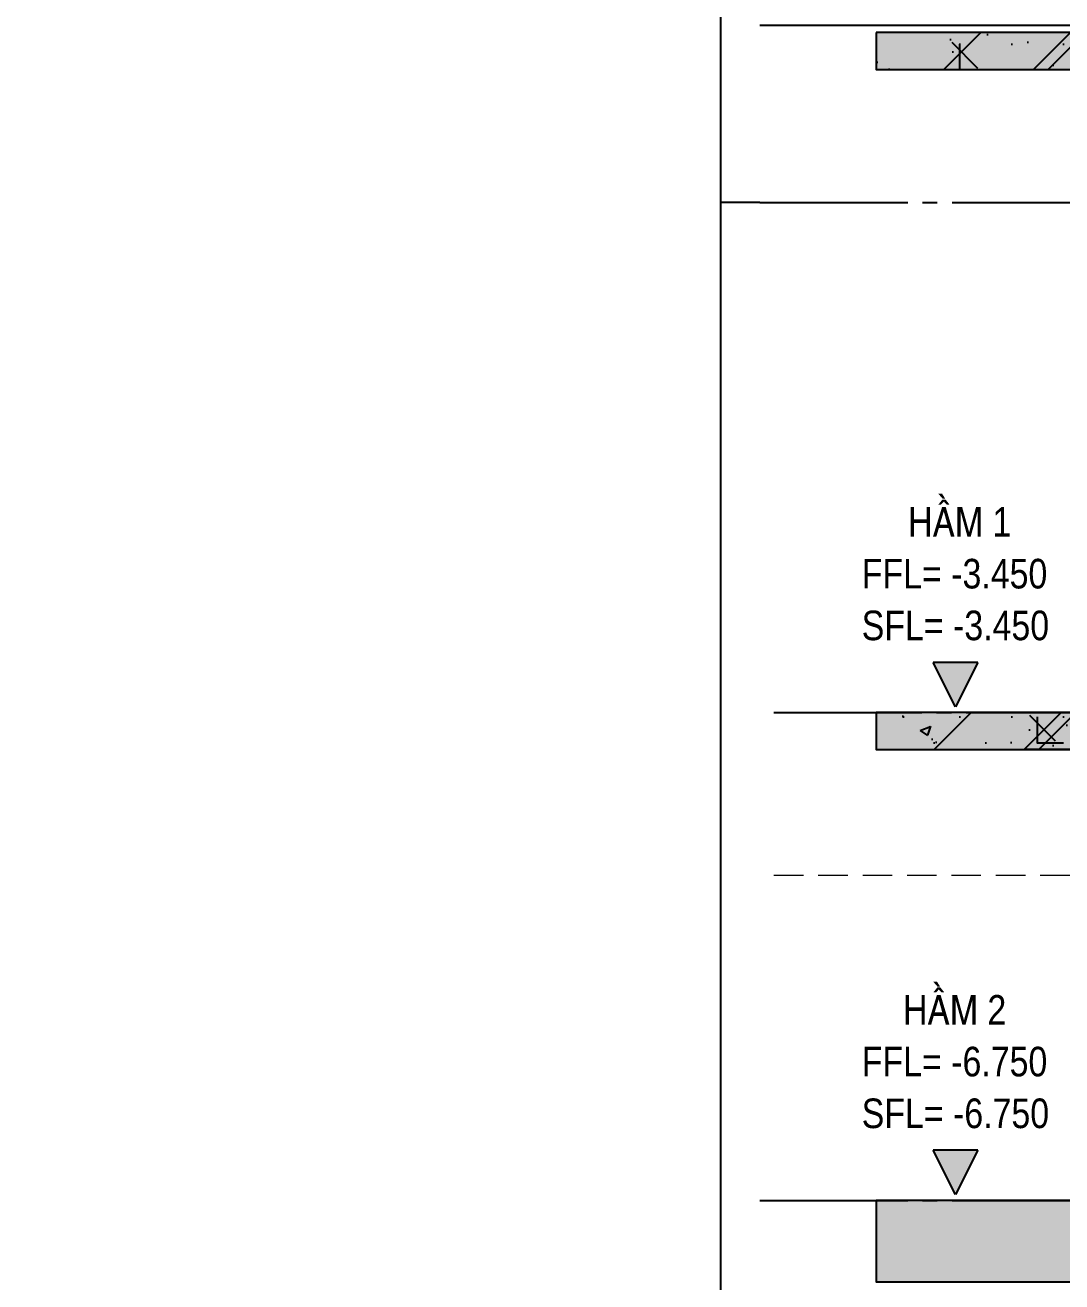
# Model space of a CAD drawing. Header units: millimetres. Extents: x -3021235 to -2791292, y 574414 to 656108.
# Drawn here: x -2869245 to -2862235, y 577605 to 586105 of the extents above; entities that cross this region are included whole.
import ezdxf
from ezdxf.enums import TextEntityAlignment as Align
from ezdxf.xclip import XClip

# ---------------------------------------------------------------- set-up
doc = ezdxf.new("R2010")
doc.units = ezdxf.units.MM
doc.header["$LTSCALE"] = 100
doc.header["$MEASUREMENT"] = 0
for name, pattern in [('Grid level_tw b$0$Center101', [13, 10, -1, 1, -1]), ('Grid level_tw b$0$Grid A-F$0$Center101', [13, 10, -1, 1, -1]), ('Grid level_tw b$0$Hidden21', [3, 2, -1])]:
    doc.linetypes.add(name, pattern=pattern)
doc.layers.get('0').update_dxf_attribs({"lineweight": 9})
for name, color, linetype in [('Concrete Hatch', 218, 'Continuous'), ('Concrete Line', 6, 'Continuous'), ('Concrete Solid', 216, 'Continuous'), ('Dim 100', 14, 'Continuous'), ('Floor', 3, 'Continuous'), ('Grid level_tw b$0$Basement Grid Line', 250, 'Grid level_tw b$0$Center101'), ('Grid level_tw b$0$Grid Line', 251, 'Grid level_tw b$0$Grid A-F$0$Center101'), ('Level', 94, 'Continuous'), ('Net cat Betong', 6, 'Continuous')]:
    doc.layers.add(name, color=color, linetype=linetype)
doc.layers.add('Grid level_tw b$0$Basement CH', color=252, linetype='Grid level_tw b$0$Hidden21', lineweight=9)
doc.styles.add('VNI-HelveC', font='VHELVCN_0.TTF')

# ---------------------------------------------------------------- blocks, each defined once
blk = doc.blocks.new('Text ES3')
at = {"linetype": 'ByBlock', "lineweight": -2}
blk.add_hatch(color=0, dxfattribs=at).paths.add_polyline_path([(1.5, 3), (-1.5, 3), (0, -8.881784197001252e-16)])
at = {"color": 0, "linetype": 'ByBlock', "lineweight": -2}
for p, q in [((-1.5, 3), (1.5, 3)), ((-1.5, 3), (0, 0)), ((0, 0), (1.5, 3))]:
    blk.add_line(p, q, dxfattribs=at)
at = {"color": 0, "linetype": 'ByBlock', "lineweight": -2, "style": 'VNI-HelveC'}
for tag, p in [('TEXT1', (0, 12.5)), ('TEXT2', (0, 9)), ('TEXT3', (0, 5.5))]:
    blk.add_attdef(tag, text='', height=2, dxfattribs=at).set_placement(p, align=Align.MIDDLE_CENTER)
blk = doc.blocks.new('Grid level_tw b')
at = {"layer": 'Grid level_tw b$0$Basement CH'}
blk.add_line((-48392.10243123888, -4549.999999999982), (127204.581540275, -4549.999999999993), dxfattribs=at)
at = {"layer": 'Grid level_tw b$0$Basement Grid Line'}
for p, q in [((-48392.10243123888, -3449.999999999982), (127204.581540275, -3449.999999999993)), ((-48487.32671347355, -6749.999999999982), (127204.581540275, -6749.999999999993))]:
    blk.add_line(p, q, dxfattribs=at)
at = {"layer": 'Grid level_tw b$0$Grid Line'}
for p, q in [((-48487.32671347362, 1200.000000000015), (127204.581540275, 1200.000000000004)), ((-48487.32671347355, 1.818989403545856e-11), (127204.581540275, 7.048583938740194e-12))]:
    blk.add_line(p, q, dxfattribs=at)
at = {"layer": 'Grid level_tw b$0$Grid Line', "color": 1}
for p, q in [((-48487.32671347355, 1.818989403545856e-11), (127204.581540275, 7.048583938740194e-12)), ((-48487.32671347362, 1.455191522836685e-11), (127204.581540275, 3.637978807091713e-12))]:
    blk.add_line(p, q, dxfattribs=at)
blk.add_lwpolyline([(-48487.32671347348, 3.637978807091713e-12), (-52714.44677286735, 4.34272492977142e-12), (-53455.21505453213, -707.7548398420574)], dxfattribs=at)
blk = doc.blocks.new('*U1120')
at = {"layer": 'Concrete Hatch'}
h = blk.add_hatch(dxfattribs=at)
h.set_pattern_fill('CONCRETE', color=256, scale=100, style=0, pattern_type=2)
h.set_pattern_definition([(45, (13650, -499.9999999999998), (-353.5533905932737, 353.5533905932738), []), (45, (13650, -399.9999999999998), (-707.1067811865474, 707.1067811865476), []), (49.99999999999999, (13650, -499.9999999999998), (717.2601826007534, -62.75213498259511), [75, -825]), (355, (13650, -499.9999999999998), (-138.751333613, 752.1921337000118), [60, -660]), (100.4514, (13709.77168, -505.2293399999998), (578.5093817140216, 689.4395420609536), [63.74019000000001, -701.142112]), (46.18420000000002, (13650, -299.9999999999998), (1067.241048625644, -165.5190143290181), [112.5, -1237.499999999999]), (96.6356, (13738.936745, -313.7933069999998), (934.6627055487033, 974.1178709004417), [95.610288, -1051.713]), (351.1842, (13650, -299.9999999999998), (934.6619451336272, 974.1186009253246), [90, -990]), (21, (13750, -349.9999999999998), (596.9070521184617, -402.6188906653388), [75, -825]), (326.0000000000001, (13750, -349.9999999999998), (243.3153319215817, 725.150045046853), [60, -660]), (71.4514, (13799.742233, -383.5516059999998), (840.22262858149, 322.5304967099524), [63.74019000000001, -701.142112]), (37.50000000000001, (13650, -499.9999999999998), (12.15985531729067, 332.8938538313115), [0, -652, 0, -670, 0, -662.5]), (7.499999999999999, (13650, -499.9999999999998), (263.0695374421486, 394.4117118823602), [0, -382, 0, -637, 0, -252.5]), (327.5, (13427, -499.9999999999998), (533.8224361724091, -22.5548717343798), [0, -250, 0, -780, 0, -1035]), (317.5, (13327, -499.9999999999998), (583.1861693423863, 100.1049823323176), [0, -325, 0, -518, 0, -735]), (0, (14000, -149.9999999999998), (0, 1750), [175, -1575]), (0, (14525, 200.0000000000002), (0, 1750), [175, -1575]), (0, (14175, 900), (0, 1750), [175, -700, 175, -700]), (90, (14000, -149.9999999999998), (-1750, 1.071565949253934e-13), [175, -1575]), (90, (14175, 900), (-1750, 1.071565949253934e-13), [175, -1575]), (90, (14700, 200.0000000000002), (-1750, 1.071565949253934e-13), [175, -1575]), (90, (15050, 725), (-1750, 1.071565949253934e-13), [175, -1575]), (135, (14175, -149.9999999999998), (-1750.03271489421, 1.77635683940025e-13), [247.52, -2227.4]), (135, (14350, 900), (-1750.03271489421, 1.77635683940025e-13), [247.52, -2227.4]), (45, (14525, 200.0000000000002), (1.77635683940025e-13, 1750.03271489421), [247.52, -494.97, 247.52, -1484.91]), (0, (13300, -499.9999999999998), (175, 175), [-350, 0])])
h.paths.add_polyline_path([(-150, 50), (-150, -499.9999999999998), (13850, -499.9999999999999), (13850, 50)])
at = {"layer": 'Concrete Solid'}
blk.add_hatch(color=256, dxfattribs=at).paths.add_polyline_path([(-150, 50), (-150, -499.9999999999998), (13850, -499.9999999999999), (13850, 50)])
at = {"layer": 'Concrete Line'}
blk.add_lwpolyline([(-150, 50), (-150, -499.9999999999998), (13850, -499.9999999999999), (13850, 50)], close=True, dxfattribs=at)
blk = doc.blocks.new('*U571')
at = {"layer": 'Concrete Hatch'}
h = blk.add_hatch(dxfattribs=at)
h.set_pattern_fill('CONCRETE', color=256, scale=100, style=0, pattern_type=2)
h.set_pattern_definition([(45, (-1500, -99.99999999999986), (-353.5533905932737, 353.5533905932738), []), (45, (-1500, 1.4210854715202e-13), (-707.1067811865474, 707.1067811865476), []), (49.99999999999999, (-1500, -99.99999999999986), (717.2601826007534, -62.75213498259511), [75, -825]), (355, (-1500, -99.99999999999986), (-138.751333613, 752.1921337000118), [60, -660]), (100.4514, (-1440.228320000002, -105.2293399999999), (578.5093817140216, 689.4395420609536), [63.74019000000001, -701.142112]), (46.18420000000001, (-1500, 100.0000000000001), (1067.241048625644, -165.5190143290181), [112.5, -1237.5]), (96.6356, (-1411.063255000001, 86.20669300000014), (934.6627055487033, 974.1178709004417), [95.610288, -1051.713]), (351.1842, (-1500, 100.0000000000001), (934.6619451336272, 974.1186009253246), [90, -990]), (21, (-1400, 50.00000000000014), (596.9070521184617, -402.6188906653388), [75, -825]), (326.0000000000001, (-1400, 50.00000000000014), (243.3153319215817, 725.150045046853), [60, -660]), (71.4514, (-1350.257767000003, 16.44839400000014), (840.22262858149, 322.5304967099524), [63.74019000000001, -701.142112]), (37.50000000000001, (-1500, -99.99999999999986), (12.15985531729067, 332.8938538313115), [0, -652, 0, -670, 0, -662.5]), (7.499999999999999, (-1500, -99.99999999999986), (263.0695374421486, 394.4117118823602), [0, -382, 0, -637, 0, -252.5]), (327.5, (-1723, -99.99999999999986), (533.8224361724091, -22.5548717343798), [0, -250, 0, -780, 0, -1035]), (317.5, (-1823, -99.99999999999986), (583.1861693423863, 100.1049823323176), [0, -325, 0, -518, 0, -735]), (0, (-1150, 250.0000000000001), (0, 1750), [175, -1575]), (0, (-625, 600.0000000000001), (0, 1750), [175, -1575]), (0, (-975, 1300), (0, 1750), [175, -700, 175, -700]), (90, (-1150, 250.0000000000001), (-1750, 1.071565949253934e-13), [175, -1575]), (90, (-975, 1300), (-1750, 1.071565949253934e-13), [175, -1575]), (90, (-450, 600.0000000000001), (-1750, 1.071565949253934e-13), [175, -1575]), (90, (-100, 1125), (-1750, 1.071565949253934e-13), [175, -1575]), (135, (-975, 250.0000000000001), (-1750.03271489421, 1.77635683940025e-13), [247.52, -2227.4]), (135, (-800, 1300), (-1750.03271489421, 1.77635683940025e-13), [247.52, -2227.4]), (45, (-625, 600.0000000000001), (1.77635683940025e-13, 1750.03271489421), [247.52, -494.97, 247.52, -1484.91]), (0, (-1850, -99.99999999999986), (175, 175), [-350, 0])])
h.paths.add_polyline_path([(-1500, 100), (-1500, -149.9999999999999), (50, -150), (50, 100)])
at = {"layer": 'Concrete Solid'}
blk.add_hatch(color=256, dxfattribs=at).paths.add_polyline_path([(-1500, 100), (-1500, -149.9999999999999), (50, -150), (50, 100)])
at = {"layer": 'Concrete Line'}
blk.add_lwpolyline([(-1500, 100), (-1500, -149.9999999999999), (50, -150), (50, 100)], close=True, dxfattribs=at)
blk = doc.blocks.new('*U572')
at = {"layer": 'Concrete Hatch'}
h = blk.add_hatch(dxfattribs=at)
h.set_pattern_fill('CONCRETE', color=256, scale=100, style=0, pattern_type=2)
h.set_pattern_definition([(45, (-7450, -99.99999999999991), (-353.5533905932737, 353.5533905932738), []), (45, (-7450, 8.526512829121202e-14), (-707.1067811865474, 707.1067811865476), []), (49.99999999999999, (-7450, -99.99999999999991), (717.2601826007534, -62.75213498259511), [75, -825]), (355, (-7450, -99.99999999999991), (-138.751333613, 752.1921337000118), [60, -660]), (100.4514, (-7390.22832, -105.2293399999999), (578.5093817140216, 689.4395420609536), [63.74019000000001, -701.142112]), (46.18420000000001, (-7450, 100.0000000000001), (1067.241048625644, -165.5190143290181), [112.5, -1237.5]), (96.6356, (-7361.063254999999, 86.20669300000009), (934.6627055487033, 974.1178709004417), [95.610288, -1051.713]), (351.1842, (-7450, 100.0000000000001), (934.6619451336272, 974.1186009253246), [90, -990]), (21, (-7350, 50.00000000000009), (596.9070521184617, -402.6188906653388), [75, -825]), (326.0000000000001, (-7350, 50.00000000000009), (243.3153319215817, 725.150045046853), [60, -660]), (71.4514, (-7300.257766999999, 16.44839400000008), (840.22262858149, 322.5304967099524), [63.74019000000001, -701.142112]), (37.50000000000001, (-7450, -99.99999999999991), (12.15985531729067, 332.8938538313115), [0, -652, 0, -670, 0, -662.5]), (7.499999999999999, (-7450, -99.99999999999991), (263.0695374421486, 394.4117118823602), [0, -382, 0, -637, 0, -252.5]), (327.5, (-7673, -99.99999999999991), (533.8224361724091, -22.5548717343798), [0, -250, 0, -780, 0, -1035]), (317.5, (-7773, -99.99999999999991), (583.1861693423863, 100.1049823323176), [0, -325, 0, -518, 0, -735]), (0, (-7100, 250.0000000000001), (0, 1750), [175, -1575]), (0, (-6575, 600.0000000000001), (0, 1750), [175, -1575]), (0, (-6925, 1300), (0, 1750), [175, -700, 175, -700]), (90, (-7100, 250.0000000000001), (-1750, 1.071565949253934e-13), [175, -1575]), (90, (-6925, 1300), (-1750, 1.071565949253934e-13), [175, -1575]), (90, (-6400, 600.0000000000001), (-1750, 1.071565949253934e-13), [175, -1575]), (90, (-6050, 1125), (-1750, 1.071565949253934e-13), [175, -1575]), (135, (-6925, 250.0000000000001), (-1750.03271489421, 1.77635683940025e-13), [247.52, -2227.4]), (135, (-6750, 1300), (-1750.03271489421, 1.77635683940025e-13), [247.52, -2227.4]), (45, (-6575, 600.0000000000001), (1.77635683940025e-13, 1750.03271489421), [247.52, -494.97, 247.52, -1484.91]), (0, (-7800, -99.99999999999991), (175, 175), [-350, 0])])
h.paths.add_polyline_path([(-7450, 100), (-7450, -149.9999999999999), (50, -150), (50, 100)])
at = {"layer": 'Concrete Solid'}
blk.add_hatch(color=256, dxfattribs=at).paths.add_polyline_path([(-7450, 100), (-7450, -149.9999999999999), (50, -150), (50, 100)])
at = {"layer": 'Concrete Line'}
blk.add_lwpolyline([(-7450, 100), (-7450, -149.9999999999999), (50, -150), (50, 100)], close=True, dxfattribs=at)

msp = doc.modelspace()

# ---------------------------------------------------------------- linework, layer by layer
at = {"layer": 'Concrete Line'}
for p, q in [((-2861940.092880187, 581454.8953719866), (-2862485.787156768, 581454.895372995)), ((-2861940.092880544, 581204.895372225), (-2862485.787156768, 581204.8953731913))]:
    msp.add_line(p, q, dxfattribs=at)
at = {"layer": 'Floor'}
msp.add_lwpolyline([(-2863490.092880187, 586104.8953719866), (-2855940.092859641, 586104.8953719866), (-2855940.092859641, 585904.8953719866), (-2854190.092859641, 585904.8953719866)], dxfattribs=at)

# ---------------------------------------------------------------- block references
for name, p in [('*U572', (-2856040.092859641, 585954.8953719866)), ('*U571', (-2861990.092880187, 581354.8953719866))]:
    msp.add_blockref(name, p)
at = {"layer": 'Dim 100'}
ref = msp.add_blockref('Grid level_tw b', (-2815789.905228721, 584904.8953719866), dxfattribs=at)
XClip(ref).set_block_clipping_path([(-48754.29189209305, -7749.999999999978), (-27951.02103835449, 1728.315570317718)])
at = {"layer": 'Level'}
ref = msp.add_blockref('Text ES3', (-2862954.457866981, 581494.8953684103), dxfattribs=dict(at, xscale=-100, yscale=100, zscale=99.99999999999999, rotation=359.9999999985955))
ref.add_attrib('TEXT1', 'HAÀM 1', dxfattribs={"layer": '0', "color": 0, "linetype": 'ByBlock', "lineweight": -2, "height": 200, "style": 'VNI-HelveC'}).set_placement((-2862925.657868817, 582744.8953598272), align=Align.MIDDLE_CENTER)
ref.add_attrib('TEXT2', 'FFL= -3.450', dxfattribs={"layer": '0', "color": 0, "linetype": 'ByBlock', "lineweight": -2, "height": 200, "style": 'VNI-HelveC'}).set_placement((-2862960.857868745, 582394.8953581583), align=Align.MIDDLE_CENTER)
ref.add_attrib('TEXT3', 'SFL= -3.450', dxfattribs={"layer": '0', "color": 0, "linetype": 'ByBlock', "lineweight": -2, "height": 200, "style": 'VNI-HelveC'}).set_placement((-2862954.991201951, 582044.8953569662), align=Align.MIDDLE_CENTER)
ref = msp.add_blockref('Text ES3', (-2862954.457866861, 578194.8953686487), dxfattribs=dict(at, xscale=-100, yscale=100, zscale=99.99999999999999, rotation=359.9999999985955))
ref.add_attrib('TEXT1', 'HAÀM 2', dxfattribs={"layer": '0', "color": 0, "linetype": 'ByBlock', "lineweight": -2, "height": 200, "style": 'VNI-HelveC'}).set_placement((-2862960.324535205, 579444.8953624498), align=Align.MIDDLE_CENTER)
ref.add_attrib('TEXT2', 'FFL= -6.750', dxfattribs={"layer": '0', "color": 0, "linetype": 'ByBlock', "lineweight": -2, "height": 200, "style": 'VNI-HelveC'}).set_placement((-2862960.857868745, 579094.8953579199), align=Align.MIDDLE_CENTER)
ref.add_attrib('TEXT3', 'SFL= -6.750', dxfattribs={"layer": '0', "color": 0, "linetype": 'ByBlock', "lineweight": -2, "height": 200, "style": 'VNI-HelveC'}).set_placement((-2862954.991201951, 578744.895357443), align=Align.MIDDLE_CENTER)
at = {"layer": 'Net cat Betong'}
msp.add_blockref('*U1120', (-2863340.092859402, 578104.8953719672), dxfattribs=at)

doc.saveas('drawing.dxf')
